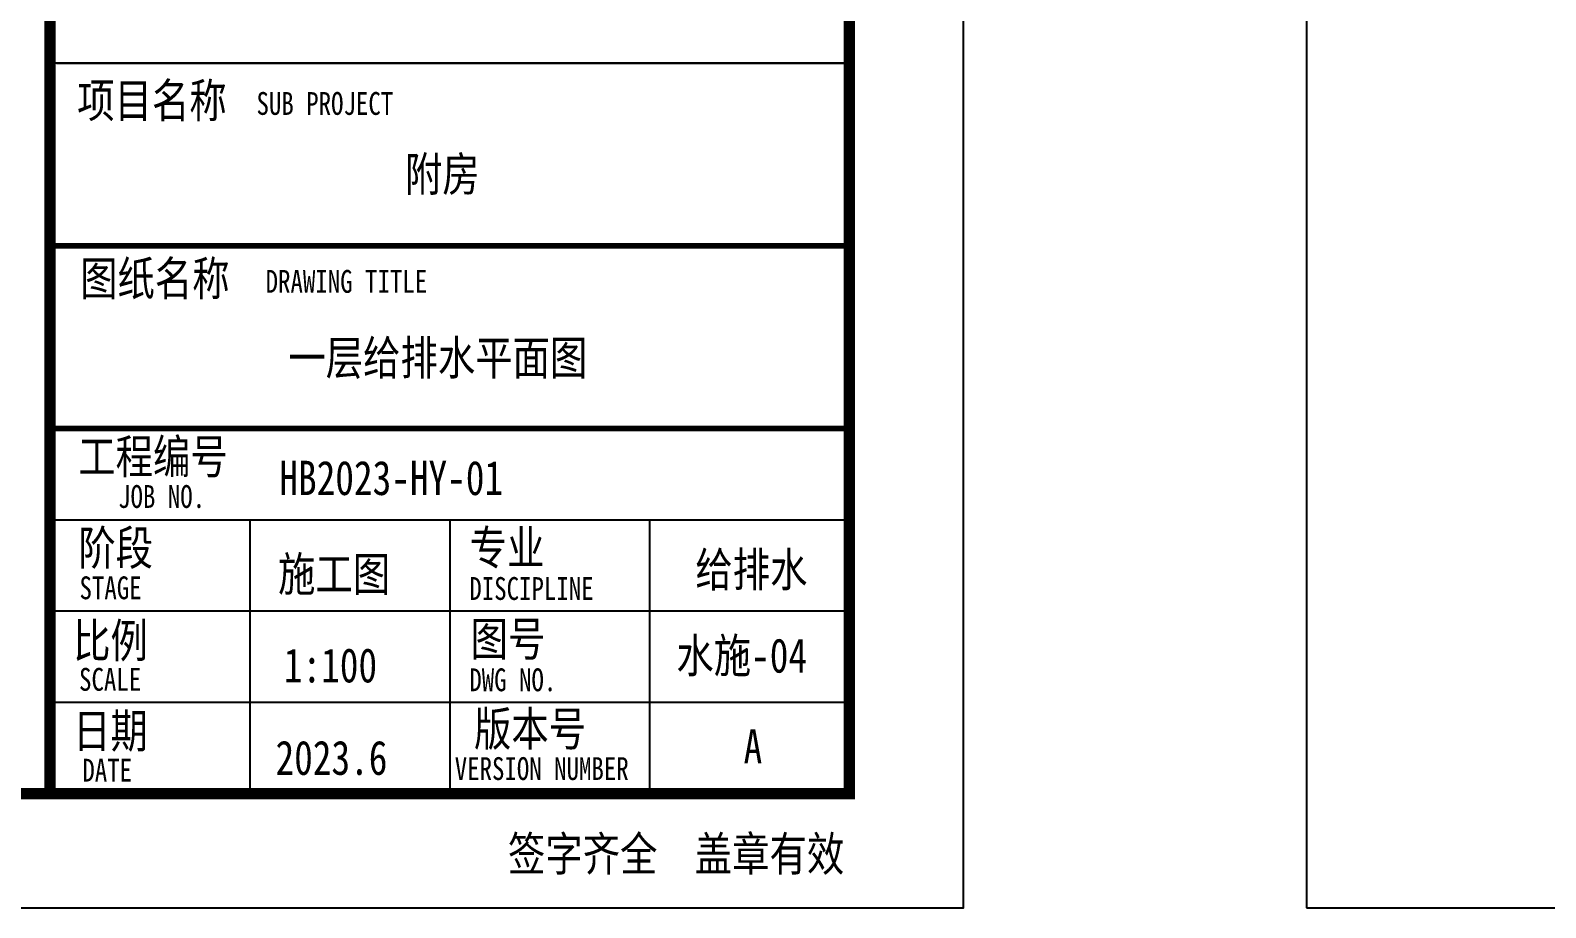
# Model space of a CAD drawing. Header units: inches. Extents: x -1293886 to -986005, y -15154 to 203628.
# Drawn here: x -1242659 to -1229388, y -15154 to -7466 of the extents above; entities that cross this region are included whole.
import ezdxf
from ezdxf.enums import TextEntityAlignment as Align

# ---------------------------------------------------------------- set-up
doc = ezdxf.new("R2010")
doc.units = ezdxf.units.IN
doc.header["$LTSCALE"] = 100
doc.header["$MEASUREMENT"] = 0
doc.layers.get('0').update_dxf_attribs({"color": 252})
doc.layers.add('TK', color=142, linetype='Continuous')
doc.layers.add('XM', color=7, linetype='Continuous')
doc.styles.add('HYZT1', font='SimSun.ttf', dxfattribs={"width": 0.8})

# ---------------------------------------------------------------- blocks, each defined once
blk = doc.blocks.new('A$C05385F37')
at = {"layer": 'TK'}
for p, q in [((-1000, -34600), (-8000, -34600)), ((-7944, -34600), (-1000, -34600)), ((-8000, -36200), (-1000, -36200)), ((-8000, -36200), (-1000, -36200)), ((-1000, -36200), (-8000, -36200)), ((-8000, -36200), (-1000, -36200)), ((-8000, -36200), (-2830, -36200)), ((-8000, -36200), (-1000, -36200)), ((-8000, -36200), (-1000, -36200)), ((-8000, -38600), (-1000, -38600)), ((-8000, -38600), (-1000, -38600)), ((-6250, -38600), (-6250, -41000)), ((-4500, -38600), (-4500, -41000)), ((-2750, -38600), (-2750, -41000)), ((-8000, -39400), (-1000, -39400)), ((-8000, -40200), (-1000, -40200))]:
    blk.add_line(p, q, dxfattribs=at)
for points, const_width in [([(-8000, -1000), (-8000, -41000)], 100), ([(-8000, -36200), (-1000, -36200)], 50), ([(-7944, -36200), (-1000, -36200)], 50), ([(-8000, -37800), (-1000, -37800)], 50)]:
    blk.add_lwpolyline(points, dxfattribs=dict(at, const_width=const_width))
at = {"layer": 'TK', "style": 'HYZT1', "width": 0.8}
for s, height, p in [('项目名称', 300, (-7762, -35077)), ('SUB PROJECT', 200, (-6192, -35053)), ('图纸名称', 300, (-7737, -36636)), ('DRAWING TITLE', 200, (-6112, -36612)), ('工程编号', 300, (-7753, -38197)), ('JOB NO.', 200, (-7404, -38497)), ('阶段', 300, (-7753, -38997)), ('专业', 300, (-4325, -38995)), ('STAGE', 200, (-7742, -39297)), ('DISCIPLINE', 200, (-4328, -39303)), ('比例', 300, (-7798, -39809)), ('图号', 300, (-4317, -39795)), ('SCALE', 200, (-7746, -40099)), ('DWG NO.', 200, (-4328, -40103)), ('日期', 300, (-7798, -40600)), ('版本号', 300, (-4287, -40582)), ('DATE', 200, (-7717, -40895)), ('VERSION NUMBER', 200, (-4456, -40881)), ('签字齐全  盖章有效', 300, (-3990, -41678))]:
    blk.add_text(s, height=height, dxfattribs=at).set_placement(p)

msp = doc.modelspace()

# ---------------------------------------------------------------- linework, layer by layer
at = {"layer": 'TK'}
for points in [[(-1293886.4, -15153.6), (-1234486.4, -15153.6), (-1234486.4, 26846.4), (-1293886.4, 26846.4)], [(-1231483.7, -15153.6), (-1172083.7, -15153.6), (-1172083.7, 26846.4), (-1231483.7, 26846.4)]]:
    msp.add_lwpolyline(points, close=True, dxfattribs=at)
at = {"layer": 'TK', "const_width": 100}
msp.add_lwpolyline([(-1291386.4, -14153.6), (-1235486.4, -14153.6), (-1235486.4, 25846.4), (-1291386.4, 25846.4)], close=True, dxfattribs=at)

# ---------------------------------------------------------------- block references
at = {"color": 4}
msp.add_blockref('A$C05385F37', (-1234486.4, 26846.4), dxfattribs=at)

# ---------------------------------------------------------------- texts
at = {"layer": 'XM', "style": 'HYZT1', "width": 0.8}
msp.add_text('附房', height=300, dxfattribs=at).set_placement((-1239051.2, -8725.8), align=Align.MIDDLE_CENTER)
for s, p in [('一层给排水平面图', (-1240399.6, -10484.6)), ('HB2023-HY-01', (-1240477.9, -11537.6)), ('施工图', (-1240489.9, -12380)), ('给排水', (-1236835, -12340.4)), ('水施-04', (-1237001.1, -13093.9)), ('1:100', (-1240438.4, -13179.7)), ('A', (-1236412.5, -13889.9)), ('2023.6', (-1240511.6, -13989.4))]:
    msp.add_text(s, height=300, dxfattribs=at).set_placement(p)

doc.saveas('drawing.dxf')
